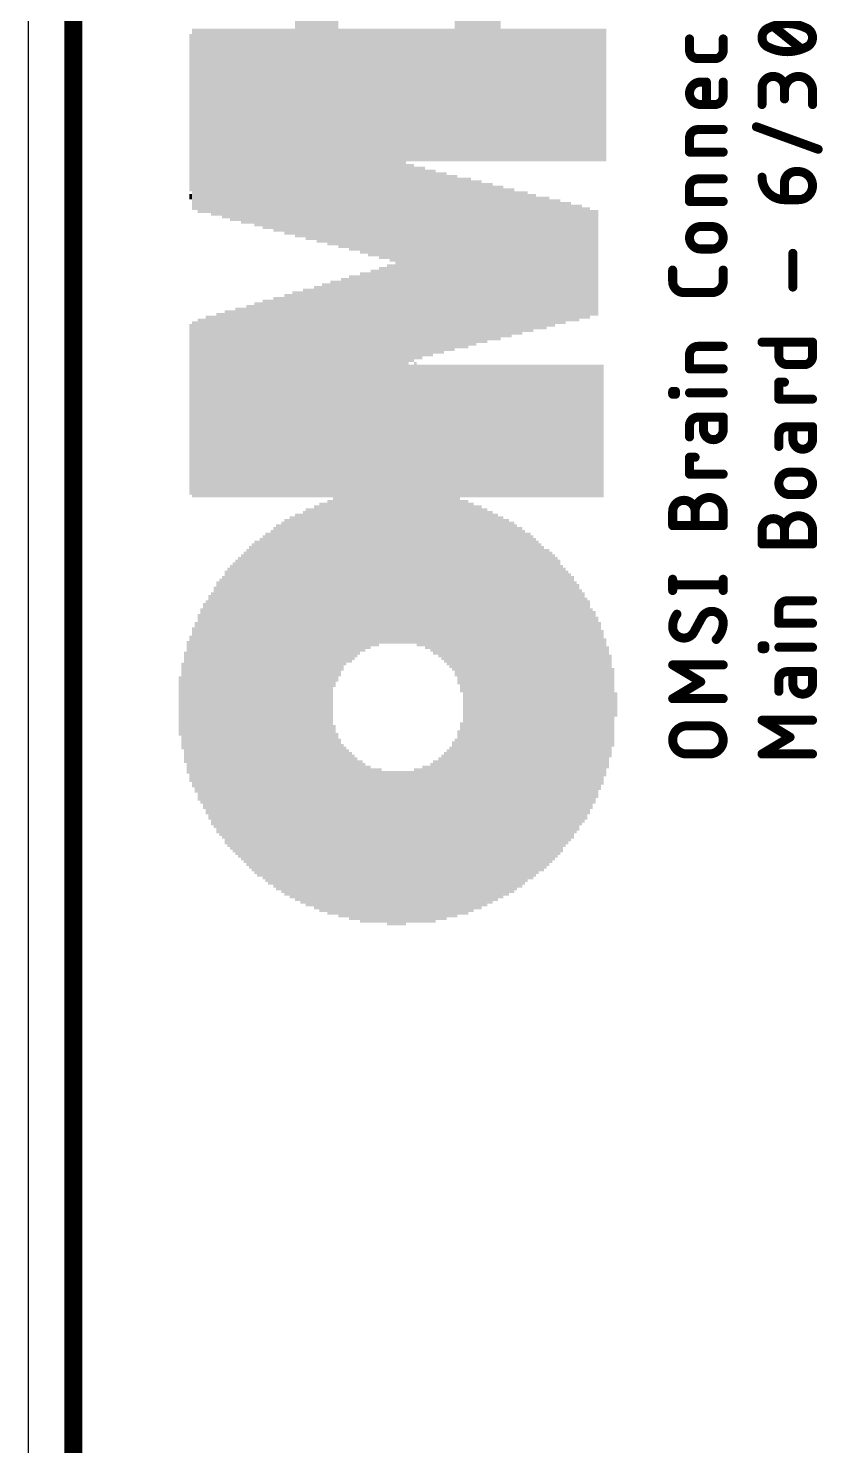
# Model space of a CAD drawing. Extents: x -9 to 239, y 2 to 147.
# Drawn here: x -7.62 to 14.74, y 75.07 to 114.93 of the extents above; entities that cross this region are included whole.
import ezdxf

# ---------------------------------------------------------------- set-up
doc = ezdxf.new("R2010")
doc.units = 0
for name, color, linetype in [('16', 132, 'CONTINUOUS'), ('20', 53, 'CONTINUOUS'), ('21', 40, 'CONTINUOUS')]:
    doc.layers.add(name, color=color, linetype=linetype)

# ---------------------------------------------------------------- blocks, each defined once
blk = doc.blocks.new('RECT')
blk.add_solid([(-0.5, -0.5), (0.5, -0.5), (-0.5, 0.5), (0.5, 0.5)])

msp = doc.modelspace()

# ---------------------------------------------------------------- linework, layer by layer
at = {"layer": '16', "const_width": 0.508}
msp.add_lwpolyline([(-6.35, 2.54), (-6.35, 144.78)], dxfattribs=at)
at = {"layer": '20'}
msp.add_line((-7.62, 143.18), (-7.62, 2.54), dxfattribs=at)
at = {"layer": '21'}
for points, const_width in [([(13.2278, 114.9458, 0.3205), (13.0302, 114.6693)], 0.254), ([(13.0302, 114.6693, 0.3205), (13.2278, 114.3927)], 0.254), ([(13.0937, 114.6693, 1), (12.9667, 114.6693)], 0.127), ([(13.7414, 115.0644, 0.1139), (13.2278, 114.9458)], 0.254), ([(13.1999, 115.0029, 1), (13.2556, 114.8888)], 0.127), ([(13.2484, 114.8858, 1), (13.2072, 115.0059)], 0.127), ([(13.386, 115.0349, 1), (13.3066, 114.9358)], 0.127), ([(14.255, 114.9458, 0.1139), (13.7414, 115.0644)], 0.254), ([(14.4526, 114.6693, 0.3205), (14.255, 114.9458)], 0.254), ([(14.255, 114.3927, 0.3205), (14.4526, 114.6693)], 0.254), ([(14.2756, 115.0059, 1), (14.2345, 114.8858)], 0.127), ([(14.2272, 114.8888, 1), (14.2829, 115.0029)], 0.127), ([(14.5161, 114.6693, 1), (14.3891, 114.6693)], 0.127), ([(11.0532, 114.6316, 1), (10.9262, 114.6316)], 0.127), ([(10.9897, 114.3155, 0.4142), (11.2268, 114.0784)], 0.254), ([(11.0532, 114.3155, 1), (10.9262, 114.3155)], 0.127), ([(11.7009, 114.0784, 0.4142), (11.938, 114.3155)], 0.254), ([(12.0015, 114.6316, 1), (11.8745, 114.6316)], 0.127), ([(12.0015, 114.3155, 1), (11.8745, 114.3155)], 0.127), ([(12.9667, 114.6693, 1), (13.0937, 114.6693)], 0.127), ([(13.2556, 114.4498, 1), (13.1999, 114.3356)], 0.127), ([(13.2278, 114.3927, 0.1139), (13.7414, 114.2741)], 0.254), ([(13.2072, 114.3326, 1), (13.2484, 114.4527)], 0.127), ([(13.7414, 114.2741, 0.1139), (14.255, 114.3927)], 0.254), ([(13.7414, 114.3376, 1), (13.7414, 114.2106)], 0.127), ([(13.7414, 114.2106, 1), (13.7414, 114.3376)], 0.127), ([(14.0968, 114.3036, 1), (14.1762, 114.4028)], 0.127), ([(14.2345, 114.4527, 1), (14.2756, 114.3326)], 0.127), ([(14.2829, 114.3356, 1), (14.2272, 114.4498)], 0.127), ([(14.3891, 114.6693, 1), (14.5161, 114.6693)], 0.127), ([(10.9262, 114.3155, 1), (11.0532, 114.3155)], 0.127), ([(11.2268, 114.1419, 1), (11.2268, 114.0149)], 0.127), ([(11.2268, 114.0149, 1), (11.2268, 114.1419)], 0.127), ([(11.7009, 114.1419, 1), (11.7009, 114.0149)], 0.127), ([(11.7009, 114.0149, 1), (11.7009, 114.1419)], 0.127), ([(11.8745, 114.3155, 1), (12.0015, 114.3155)], 0.127), ([(13.6624, 113.2617, 1), (13.0302, 113.2617)], 0.254), ([(14.4526, 113.1827, 1), (13.6624, 113.1827)], 0.254), ([(11.3058, 113.4197, 1), (11.3058, 112.7876)], 0.254), ([(11.3058, 113.4832, 1), (11.3058, 113.3562)], 0.127), ([(11.3058, 113.3562, 1), (11.3058, 113.4832)], 0.127), ([(11.5274, 113.4197, 1), (11.4004, 113.4197)], 0.127), ([(11.4639, 113.3562, 1), (11.4639, 113.4832)], 0.127), ([(12.0015, 113.4197, 1), (11.8745, 113.4197)], 0.127), ([(13.0937, 113.2617, 1), (12.9667, 113.2617)], 0.127), ([(12.9667, 113.2617, 1), (13.0937, 113.2617)], 0.127), ([(13.7259, 113.2617, 1), (13.5989, 113.2617)], 0.127), ([(13.5989, 113.2617, 1), (13.7259, 113.2617)], 0.127), ([(13.5989, 113.1827, 1), (13.7259, 113.1827)], 0.127), ([(14.5161, 113.1827, 1), (14.3891, 113.1827)], 0.127), ([(14.3891, 113.1827, 1), (14.5161, 113.1827)], 0.127), ([(11.3058, 112.8511, 1), (11.3058, 112.7241)], 0.127), ([(11.3058, 112.7241, 1), (11.3058, 112.8511)], 0.127), ([(11.4004, 112.7876, 1), (11.5274, 112.7876)], 0.127), ([(11.7009, 112.7876, 0.4142), (11.938, 113.0246)], 0.254), ([(11.7009, 112.8511, 1), (11.7009, 112.7241)], 0.127), ([(11.7009, 112.7241, 1), (11.7009, 112.8511)], 0.127), ([(12.0015, 113.0246, 1), (11.8745, 113.0246)], 0.127), ([(11.8745, 113.0246, 1), (12.0015, 113.0246)], 0.127), ([(12.9667, 112.7876, 1), (13.0937, 112.7876)], 0.127), ([(13.5989, 112.9456, 1), (13.7259, 112.9456)], 0.127), ([(14.3891, 112.7876, 1), (14.5161, 112.7876)], 0.127), ([(11.2268, 112.0818, 0.4142), (10.9897, 111.8448)], 0.254), ([(11.2268, 112.1453, 1), (11.2268, 112.0183)], 0.127), ([(11.2268, 112.0183, 1), (11.2268, 112.1453)], 0.127), ([(11.938, 112.0183, 1), (11.938, 112.1453)], 0.127), ([(12.8939, 112.2205, 1), (12.8505, 112.1012)], 0.127), ([(11.0532, 111.8448, 1), (10.9262, 111.8448)], 0.127), ([(10.9262, 111.8448, 1), (11.0532, 111.8447)], 0.127), ([(14.5889, 111.469, 1), (14.6323, 111.5883)], 0.127), ([(10.9897, 111.5131, 1), (10.9897, 111.3861)], 0.127), ([(10.9262, 111.4496, 1), (11.0532, 111.4496)], 0.127), ([(11.938, 111.3861, 1), (11.938, 111.5131)], 0.127), ([(11.2268, 110.6943, 0.4142), (10.9897, 110.4573)], 0.254), ([(11.2268, 110.7578, 1), (11.2268, 110.6308)], 0.127), ([(11.2268, 110.6308, 1), (11.2268, 110.7578)], 0.127), ([(11.938, 110.6308, 1), (11.938, 110.7578)], 0.127), ([(13.0302, 110.7439, 0.4142), (13.6624, 110.1117)], 0.254), ([(13.0937, 110.7439, 1), (12.9667, 110.7439)], 0.127), ([(13.9785, 110.9019, 0.4142), (13.6624, 110.5859)], 0.254), ([(13.9785, 110.9654, 1), (13.9785, 110.8384)], 0.127), ([(13.9785, 110.8384, 1), (13.9785, 110.9654)], 0.127), ([(14.0575, 110.1117, 1), (14.0575, 110.9019)], 0.254), ([(14.0575, 110.9654, 1), (14.0575, 110.8384)], 0.127), ([(14.0575, 110.8384, 1), (14.0575, 110.9654)], 0.127), ([(11.0532, 110.4573, 1), (10.9262, 110.4573)], 0.127), ([(10.9262, 110.4573, 1), (11.0532, 110.4573)], 0.127), ([(13.7259, 110.5859, 1), (13.5989, 110.5859)], 0.127), ([(13.5989, 110.5859, 1), (13.7259, 110.5859)], 0.127), ([(10.9897, 110.1257, 1), (10.9897, 109.9987)], 0.127), ([(10.9262, 110.0622, 1), (11.0532, 110.0622)], 0.127), ([(11.938, 109.9987, 1), (11.938, 110.1257)], 0.127), ([(13.6624, 110.1752, 1), (13.6624, 110.0482)], 0.127), ([(13.5989, 110.1117, 1), (13.7259, 110.1117)], 0.127), ([(13.6624, 110.0482, 1), (13.6624, 110.1752)], 0.127), ([(14.0575, 110.1752, 1), (14.0575, 110.0482)], 0.127), ([(14.0575, 110.0482, 1), (14.0575, 110.1752)], 0.127), ([(11.3058, 109.3564, 1), (11.3058, 108.7242)], 0.254), ([(11.3058, 109.4199, 1), (11.3058, 109.2929)], 0.127), ([(11.3058, 109.2929, 1), (11.3058, 109.4199)], 0.127), ([(11.6219, 108.7242, 1), (11.6219, 109.3564)], 0.254), ([(11.6219, 109.4199, 1), (11.6219, 109.2929)], 0.127), ([(11.6219, 109.2929, 1), (11.6219, 109.4199)], 0.127), ([(11.3058, 108.7877, 1), (11.3058, 108.6607)], 0.127), ([(11.3058, 108.6607, 1), (11.3058, 108.7877)], 0.127), ([(11.6219, 108.7877, 1), (11.6219, 108.6607)], 0.127), ([(11.6219, 108.6607, 1), (11.6219, 108.7877)], 0.127), ([(13.9629, 108.6024, 1), (13.8359, 108.6024)], 0.127), ([(10.5791, 108.1319, 1), (10.4521, 108.1319)], 0.127), ([(12.0015, 108.1319, 1), (11.8745, 108.1319)], 0.127), ([(10.5156, 107.8158, 0.4142), (10.8317, 107.4997)], 0.254), ([(10.5791, 107.8158, 1), (10.4521, 107.8158)], 0.127), ([(10.4521, 107.8158, 1), (10.5791, 107.8158)], 0.127), ([(10.8317, 107.5632, 1), (10.8317, 107.4362)], 0.127), ([(10.8317, 107.4362, 1), (10.8317, 107.5632)], 0.127), ([(11.6219, 107.4997, 0.4142), (11.938, 107.8158)], 0.254), ([(11.6219, 107.5632, 1), (11.6219, 107.4362)], 0.127), ([(11.6219, 107.4362, 1), (11.6219, 107.5632)], 0.127), ([(12.0015, 107.8158, 1), (11.8745, 107.8158)], 0.127), ([(11.8745, 107.8158, 1), (12.0015, 107.8158)], 0.127), ([(13.8359, 107.6542, 1), (13.9629, 107.6542)], 0.127), ([(11.2268, 105.9868, 0.4142), (10.9897, 105.7498)], 0.254), ([(11.2268, 106.0503, 1), (11.2268, 105.9233)], 0.127), ([(11.2268, 105.9233, 1), (11.2268, 106.0503)], 0.127), ([(11.938, 105.9233, 1), (11.938, 106.0503)], 0.127), ([(13.0302, 106.1684, 1), (13.0302, 106.0414)], 0.127), ([(13.5678, 106.1049, 1), (13.4408, 106.1049)], 0.127), ([(14.5161, 106.1049, 1), (14.3891, 106.1049)], 0.127), ([(14.4526, 106.0414, 1), (14.4526, 106.1684)], 0.127), ([(11.0532, 105.7498, 1), (10.9262, 105.7498)], 0.127), ([(10.9262, 105.7498, 1), (11.0532, 105.7498)], 0.127), ([(13.5043, 105.7098, 0.4142), (13.7414, 105.4727)], 0.254), ([(13.5678, 105.7098, 1), (13.4408, 105.7098)], 0.127), ([(13.4408, 105.7098, 1), (13.5678, 105.7098)], 0.127), ([(14.2155, 105.4727, 0.4142), (14.4526, 105.7098)], 0.254), ([(14.5161, 105.7098, 1), (14.3891, 105.7098)], 0.127), ([(14.3891, 105.7098, 1), (14.5161, 105.7098)], 0.127), ([(10.9897, 105.4182, 1), (10.9897, 105.2912)], 0.127), ([(10.9262, 105.3547, 1), (11.0532, 105.3547)], 0.127), ([(11.938, 105.2912, 1), (11.938, 105.4182)], 0.127), ([(13.7414, 105.5362, 1), (13.7414, 105.4092)], 0.127), ([(13.7414, 105.4092, 1), (13.7414, 105.5362)], 0.127), ([(14.2155, 105.5362, 1), (14.2155, 105.4092)], 0.127), ([(14.2155, 105.4092, 1), (14.2155, 105.5362)], 0.127), ([(10.5791, 104.7192, 1), (10.4521, 104.7192)], 0.127), ([(10.5156, 104.7827, 1), (10.5156, 104.6557)], 0.127), ([(10.6581, 104.7192, 1), (10.5311, 104.7192)], 0.127), ([(10.5946, 104.6557, 1), (10.5946, 104.7827)], 0.127), ([(13.5678, 104.9784, 1), (13.4408, 104.9784)], 0.127), ([(13.5043, 105.0419, 1), (13.5043, 104.9149)], 0.127), ([(13.6624, 104.9149, 1), (13.6624, 105.0419)], 0.127), ([(10.5156, 104.7037, 1), (10.5156, 104.5767)], 0.127), ([(10.4521, 104.6402, 1), (10.5791, 104.6402)], 0.127), ([(10.5311, 104.6402, 1), (10.6581, 104.6402)], 0.127), ([(10.5946, 104.5767, 1), (10.5946, 104.7037)], 0.127), ([(10.9897, 104.7432, 1), (10.9897, 104.6162)], 0.127), ([(11.938, 104.6162, 1), (11.938, 104.7432)], 0.127), ([(13.5043, 104.5678, 1), (13.5043, 104.4408)], 0.127), ([(13.4408, 104.5043, 1), (13.5678, 104.5043)], 0.127), ([(14.4526, 104.4408, 1), (14.4526, 104.5678)], 0.127), ([(11.2268, 103.9942, 0.4142), (10.9897, 103.7571)], 0.254), ([(11.2268, 104.0577, 1), (11.2268, 103.9307)], 0.127), ([(11.2268, 103.9307, 1), (11.2268, 104.0577)], 0.127), ([(11.4483, 103.9942, 1), (11.3213, 103.9942)], 0.127), ([(12.0015, 103.9942, 1), (11.8745, 103.9942)], 0.127), ([(11.938, 103.9307, 1), (11.938, 104.0577)], 0.127), ([(11.0532, 103.7571, 1), (10.9262, 103.7571)], 0.127), ([(10.9262, 103.7571, 1), (11.0532, 103.7571)], 0.127), ([(11.3848, 103.6386, 1), (11.938, 103.6386)], 0.254), ([(11.4483, 103.6386, 1), (11.3213, 103.6386)], 0.127), ([(11.3213, 103.6386, 1), (11.4483, 103.6386)], 0.127), ([(12.0015, 103.6386, 1), (11.8745, 103.6386)], 0.127), ([(11.8745, 103.6386, 1), (12.0015, 103.6386)], 0.127), ([(13.7414, 103.7263, 0.4142), (13.5043, 103.4893)], 0.254), ([(13.7414, 103.7898, 1), (13.7414, 103.6628)], 0.127), ([(13.7414, 103.6628, 1), (13.7414, 103.7898)], 0.127), ([(13.9629, 103.7263, 1), (13.8359, 103.7263)], 0.127), ([(14.5161, 103.7263, 1), (14.3891, 103.7263)], 0.127), ([(14.4526, 103.6628, 1), (14.4526, 103.7898)], 0.127), ([(10.9262, 103.441, 1), (11.0532, 103.441)], 0.127), ([(13.5678, 103.4893, 1), (13.4408, 103.4893)], 0.127), ([(13.4408, 103.4893, 1), (13.5678, 103.4893)], 0.127), ([(13.4408, 103.1732, 1), (13.5678, 103.1732)], 0.127), ([(13.8994, 103.3707, 1), (14.4526, 103.3707)], 0.254), ([(13.9629, 103.3707, 1), (13.8359, 103.3707)], 0.127), ([(13.8359, 103.3707, 1), (13.9629, 103.3707)], 0.127), ([(14.5161, 103.3707, 1), (14.3891, 103.3707)], 0.127), ([(14.3891, 103.3707, 1), (14.5161, 103.3707)], 0.127), ([(11.0532, 102.8677, 1), (10.9262, 102.8677)], 0.127), ([(10.9897, 102.9312, 1), (10.9897, 102.8042)], 0.127), ([(11.1478, 102.8042, 1), (11.1478, 102.9312)], 0.127), ([(10.9897, 102.4571, 1), (10.9897, 102.3301)], 0.127), ([(10.9262, 102.3936, 1), (11.0532, 102.3936)], 0.127), ([(11.938, 102.3301, 1), (11.938, 102.4571)], 0.127), ([(13.8204, 102.4485, 1), (13.8204, 101.8163)], 0.254), ([(13.8204, 102.512, 1), (13.8204, 102.385)], 0.127), ([(13.8204, 102.385, 1), (13.8204, 102.512)], 0.127), ([(14.1365, 101.8163, 1), (14.1365, 102.4485)], 0.254), ([(14.1365, 102.512, 1), (14.1365, 102.385)], 0.127), ([(14.1365, 102.385, 1), (14.1365, 102.512)], 0.127), ([(11.1478, 101.3405, 1), (10.5156, 101.3405)], 0.254), ([(11.938, 101.3405, 1), (11.1478, 101.3405)], 0.254), ([(13.8204, 101.8799, 1), (13.8204, 101.7528)], 0.127), ([(13.8204, 101.7528, 1), (13.8204, 101.8799)], 0.127), ([(14.1365, 101.8799, 1), (14.1365, 101.7528)], 0.127), ([(14.1365, 101.7528, 1), (14.1365, 101.8799)], 0.127), ([(10.5791, 101.3405, 1), (10.4521, 101.3405)], 0.127), ([(10.4521, 101.3405, 1), (10.5791, 101.3405)], 0.127), ([(11.2113, 101.3405, 1), (11.0843, 101.3405)], 0.127), ([(11.0843, 101.3405, 1), (11.2113, 101.3405)], 0.127), ([(11.0843, 101.3405, 1), (11.2113, 101.3405)], 0.127), ([(12.0015, 101.3405, 1), (11.8745, 101.3405)], 0.127), ([(11.8745, 101.3405, 1), (12.0015, 101.3405)], 0.127), ([(13.6624, 100.8249, 1), (13.0302, 100.8249)], 0.254), ([(14.4526, 100.8249, 1), (13.6624, 100.8249)], 0.254), ([(10.5156, 101.0089, 1), (10.5156, 100.8819)], 0.127), ([(10.4521, 100.9454, 1), (10.5791, 100.9454)], 0.127), ([(11.0843, 100.9454, 1), (11.2113, 100.9454)], 0.127), ([(11.8745, 100.9454, 1), (12.0015, 100.9454)], 0.127), ([(11.938, 100.8819, 1), (11.938, 101.0089)], 0.127), ([(13.0937, 100.8249, 1), (12.9667, 100.8249)], 0.127), ([(12.9667, 100.8249, 1), (13.0937, 100.8249)], 0.127), ([(13.7259, 100.8249, 1), (13.5989, 100.8249)], 0.127), ([(13.5989, 100.8249, 1), (13.7259, 100.8249)], 0.127), ([(13.5989, 100.8249, 1), (13.7259, 100.8249)], 0.127), ([(14.5161, 100.8249, 1), (14.3891, 100.8249)], 0.127), ([(14.3891, 100.8249, 1), (14.5161, 100.8249)], 0.127), ([(13.0302, 100.4933, 1), (13.0302, 100.3663)], 0.127), ([(12.9667, 100.4298, 1), (13.0937, 100.4298)], 0.127), ([(13.5989, 100.4298, 1), (13.7259, 100.4298)], 0.127), ([(14.3891, 100.4298, 1), (14.5161, 100.4298)], 0.127), ([(14.4526, 100.3663, 1), (14.4526, 100.4933)], 0.127), ([(10.5791, 99.4365, 1), (10.4521, 99.4365)], 0.127), ([(10.5156, 99.342, 1), (10.5156, 99.215)], 0.127), ([(12.0015, 99.4365, 1), (11.8745, 99.4365)], 0.127), ([(11.938, 99.215, 1), (11.938, 99.342)], 0.127), ([(10.4521, 99.1204, 1), (10.5791, 99.1204)], 0.127), ([(11.8745, 99.1204, 1), (12.0015, 99.1204)], 0.127), ([(13.7414, 98.8312, 0.4142), (13.5043, 98.5941)], 0.254), ([(13.7414, 98.8947, 1), (13.7414, 98.7677)], 0.127), ([(13.7414, 98.7677, 1), (13.7414, 98.8947)], 0.127), ([(14.4526, 98.7677, 1), (14.4526, 98.8947)], 0.127), ([(10.6341, 98.4548, 0.1623), (10.5156, 98.0992)], 0.254), ([(10.6849, 98.4167, 1), (10.5833, 98.4929)], 0.127), ([(11.6219, 98.5339, 0.2656), (11.3453, 98.3758)], 0.254), ([(11.2906, 98.4081, 1), (11.4, 98.3436)], 0.127), ([(11.4011, 98.3454, 1), (11.2896, 98.4062)], 0.127), ([(11.938, 98.2178, 0.4142), (11.6219, 98.5339)], 0.254), ([(11.6219, 98.5974, 1), (11.6219, 98.4704)], 0.127), ([(11.6219, 98.4704, 1), (11.6219, 98.5974)], 0.127), ([(13.5678, 98.5941, 1), (13.4408, 98.5941)], 0.127), ([(13.4408, 98.5941, 1), (13.5678, 98.5941)], 0.127), ([(10.5156, 98.0992, 0.4142), (10.8317, 97.7832)], 0.254), ([(10.5791, 98.0992, 1), (10.4521, 98.0992)], 0.127), ([(10.4521, 98.0992, 1), (10.5791, 98.0992)], 0.127), ([(10.8317, 97.7832, 0.2656), (11.1083, 97.9412)], 0.254), ([(11.163, 97.909, 1), (11.0536, 97.9734)], 0.127), ([(11.7404, 97.7436, 0.2), (11.938, 98.2178)], 0.254), ([(12.0015, 98.2178, 1), (11.8745, 98.2178)], 0.127), ([(11.8745, 98.2178, 1), (12.0015, 98.2178)], 0.127), ([(13.5043, 98.2625, 1), (13.5043, 98.1355)], 0.127), ([(13.4408, 98.199, 1), (13.5678, 98.199)], 0.127), ([(14.4526, 98.1355, 1), (14.4526, 98.2625)], 0.127), ([(10.8317, 97.8467, 1), (10.8317, 97.7197)], 0.127), ([(10.8317, 97.7197, 1), (10.8317, 97.8467)], 0.127), ([(11.0525, 97.9716, 1), (11.164, 97.9108)], 0.127), ([(11.6957, 97.7887, 1), (11.7852, 97.6986)], 0.127), ([(13.0937, 97.5636, 1), (12.9667, 97.5636)], 0.127), ([(13.0302, 97.6271, 1), (13.0302, 97.5001)], 0.127), ([(13.1727, 97.5636, 1), (13.0457, 97.5636)], 0.127), ([(13.1092, 97.5001, 1), (13.1092, 97.6271)], 0.127), ([(13.0302, 97.548, 1), (13.0302, 97.421)], 0.127), ([(12.9667, 97.4845, 1), (13.0937, 97.4845)], 0.127), ([(13.0457, 97.4845, 1), (13.1727, 97.4845)], 0.127), ([(13.1092, 97.421, 1), (13.1092, 97.548)], 0.127), ([(13.5043, 97.5875, 1), (13.5043, 97.4605)], 0.127), ([(14.4526, 97.4605, 1), (14.4526, 97.5875)], 0.127), ([(10.5483, 97.0817, 1), (10.4829, 96.9728)], 0.127), ([(10.5156, 97.0907, 1), (10.5156, 96.9637)], 0.127), ([(11.938, 96.9637, 1), (11.938, 97.0907)], 0.127), ([(13.7414, 96.8385, 0.4142), (13.5043, 96.6015)], 0.254), ([(13.7414, 96.902, 1), (13.7414, 96.775)], 0.127), ([(13.7414, 96.775, 1), (13.7414, 96.902)], 0.127), ([(13.9629, 96.8385, 1), (13.8359, 96.8385)], 0.127), ([(14.5161, 96.8385, 1), (14.3891, 96.8385)], 0.127), ([(14.4526, 96.775, 1), (14.4526, 96.902)], 0.127), ([(11.3385, 96.4986, 1), (11.2732, 96.6075)], 0.127), ([(11.2732, 96.4986, 1), (11.3385, 96.6075)], 0.127), ([(13.5678, 96.6015, 1), (13.4408, 96.6015)], 0.127), ([(13.4408, 96.6015, 1), (13.5678, 96.6015)], 0.127), ([(13.8994, 96.4829, 1), (14.4526, 96.4829)], 0.254), ([(13.9629, 96.4829, 1), (13.8359, 96.4829)], 0.127), ([(13.8359, 96.4829, 1), (13.9629, 96.4829)], 0.127), ([(14.5161, 96.4829, 1), (14.3891, 96.4829)], 0.127), ([(14.3891, 96.4829, 1), (14.5161, 96.4829)], 0.127), ([(10.5156, 96.1424, 1), (10.5156, 96.0154)], 0.127), ([(10.4829, 96.1334, 1), (10.5483, 96.0245)], 0.127), ([(11.938, 96.0154, 1), (11.938, 96.1424)], 0.127), ([(13.4408, 96.2854, 1), (13.5678, 96.2854)], 0.127), ([(10.9107, 95.3129, 1), (10.9107, 94.5227)], 0.254), ([(10.9107, 95.3764, 1), (10.9107, 95.2494)], 0.127), ([(10.9107, 95.2494, 1), (10.9107, 95.3764)], 0.127), ([(11.5429, 94.5227, 1), (11.5429, 95.3129)], 0.254), ([(11.5429, 95.3764, 1), (11.5429, 95.2494)], 0.127), ([(11.5429, 95.2494, 1), (11.5429, 95.3764)], 0.127), ([(13.0629, 95.5254, 1), (12.9975, 95.4165)], 0.127), ([(13.0302, 95.5345, 1), (13.0302, 95.4075)], 0.127), ([(14.4526, 95.4075, 1), (14.4526, 95.5345)], 0.127), ([(13.8531, 94.9424, 1), (13.7878, 95.0513)], 0.127), ([(13.7878, 94.9424, 1), (13.8531, 95.0513)], 0.127), ([(10.9107, 94.5862, 1), (10.9107, 94.4592)], 0.127), ([(10.9107, 94.4592, 1), (10.9107, 94.5862)], 0.127), ([(11.5429, 94.5862, 1), (11.5429, 94.4592)], 0.127), ([(11.5429, 94.4592, 1), (11.5429, 94.5862)], 0.127), ([(13.0302, 94.5862, 1), (13.0302, 94.4592)], 0.127), ([(12.9975, 94.5772, 1), (13.0629, 94.4683)], 0.127), ([(14.4526, 94.4592, 1), (14.4526, 94.5862)], 0.127)]:
    msp.add_lwpolyline(points, format="xyb", dxfattribs=dict(at, const_width=const_width))
at = {"layer": '21', "const_width": 0.254}
for points in [[(14.1365, 114.3532), (13.3463, 114.9853)], [(10.9897, 114.3155), (10.9897, 114.6316)], [(11.938, 114.6316), (11.938, 114.3155)], [(11.7009, 114.0784), (11.2268, 114.0784)], [(11.3058, 113.4197), (11.4639, 113.4197)], [(11.4639, 113.4197), (11.4639, 112.7876)], [(11.938, 113.4197), (11.938, 113.0246)], [(13.0302, 112.7876), (13.0302, 113.2617)], [(13.6624, 113.2617), (13.6624, 112.9456)], [(14.4526, 112.7876), (14.4526, 113.1827)], [(11.7009, 112.7876), (11.3058, 112.7876)], [(11.2268, 112.0818), (11.938, 112.0818)], [(14.6106, 111.5287), (12.8722, 112.1608)], [(10.9897, 111.4496), (10.9897, 111.8448)], [(11.938, 111.4496), (10.9897, 111.4496)], [(11.2268, 110.6943), (11.938, 110.6943)], [(13.9785, 110.9019), (14.0575, 110.9019)], [(10.9897, 110.0622), (10.9897, 110.4573)], [(13.6624, 110.1117), (13.6624, 110.5859)], [(11.938, 110.0622), (10.9897, 110.0622)], [(14.0575, 110.1117), (13.6624, 110.1117)], [(11.3058, 109.3564), (11.6219, 109.3564)], [(11.6219, 108.7242), (11.3058, 108.7242)], [(13.8994, 107.6542), (13.8994, 108.6024)], [(10.5156, 107.8158), (10.5156, 108.1319)], [(11.938, 108.1319), (11.938, 107.8158)], [(11.6219, 107.4997), (10.8317, 107.4997)], [(11.2268, 105.9868), (11.938, 105.9868)], [(13.0302, 106.1049), (14.4526, 106.1049)], [(13.5043, 105.7098), (13.5043, 106.1049)], [(14.4526, 106.1049), (14.4526, 105.7098)], [(10.9897, 105.3547), (10.9897, 105.7498)], [(11.938, 105.3547), (10.9897, 105.3547)], [(14.2155, 105.4727), (13.7414, 105.4727)], [(10.5156, 104.6402), (10.5156, 104.7192)], [(10.5156, 104.7192), (10.5946, 104.7192)], [(10.5946, 104.7192), (10.5946, 104.6402)], [(13.5043, 104.5043), (13.5043, 104.9784)], [(13.5043, 104.9784), (13.6624, 104.9784)], [(10.5946, 104.6402), (10.5156, 104.6402)], [(11.938, 104.6797), (10.9897, 104.6797)], [(14.4526, 104.5043), (13.5043, 104.5043)], [(11.938, 103.9942), (11.2268, 103.9942)], [(11.3848, 103.9942), (11.3848, 103.6386)], [(11.938, 103.6386), (11.938, 103.9942)], [(10.9897, 103.7571), (10.9897, 103.441)], [(14.4526, 103.7263), (13.7414, 103.7263)], [(13.8994, 103.7263), (13.8994, 103.3707)], [(14.4526, 103.3707), (14.4526, 103.7263)], [(13.5043, 103.4893), (13.5043, 103.1732)], [(10.9897, 102.3936), (10.9897, 102.8677)], [(10.9897, 102.8677), (11.1478, 102.8677)], [(11.938, 102.3936), (10.9897, 102.3936)], [(13.8204, 102.4485), (14.1365, 102.4485)], [(14.1365, 101.8163), (13.8204, 101.8163)], [(10.5156, 100.9454), (10.5156, 101.3405)], [(11.1478, 100.9454), (11.1478, 101.3405)], [(11.938, 101.3405), (11.938, 100.9454)], [(11.938, 100.9454), (10.5156, 100.9454)], [(13.0302, 100.4298), (13.0302, 100.8249)], [(13.6624, 100.4298), (13.6624, 100.8249)], [(14.4526, 100.8249), (14.4526, 100.4298)], [(14.4526, 100.4298), (13.0302, 100.4298)], [(10.5156, 99.1204), (10.5156, 99.4365)], [(10.5156, 99.2785), (11.938, 99.2785)], [(11.938, 99.1204), (11.938, 99.4365)], [(13.7414, 98.8312), (14.4526, 98.8312)], [(11.3453, 98.3758), (11.1083, 97.9412)], [(13.5043, 98.199), (13.5043, 98.5941)], [(14.4526, 98.199), (13.5043, 98.199)], [(13.0302, 97.4845), (13.0302, 97.5636)], [(13.0302, 97.5636), (13.1092, 97.5636)], [(13.1092, 97.5636), (13.1092, 97.4845)], [(13.1092, 97.4845), (13.0302, 97.4845)], [(14.4526, 97.524), (13.5043, 97.524)], [(11.3058, 96.5531), (10.5156, 97.0272)], [(10.5156, 97.0272), (11.938, 97.0272)], [(14.4526, 96.8385), (13.7414, 96.8385)], [(13.8994, 96.8385), (13.8994, 96.4829)], [(14.4526, 96.4829), (14.4526, 96.8385)], [(10.5156, 96.0789), (11.3058, 96.5531)], [(13.5043, 96.6015), (13.5043, 96.2854)], [(11.938, 96.0789), (10.5156, 96.0789)], [(10.9107, 95.3129), (11.5429, 95.3129)], [(13.8204, 94.9969), (13.0302, 95.471)], [(13.0302, 95.471), (14.4526, 95.471)], [(13.0302, 94.5227), (13.8204, 94.9969)], [(11.5429, 94.5227), (10.9107, 94.5227)], [(14.4526, 94.5227), (13.0302, 94.5227)]]:
    msp.add_lwpolyline(points, dxfattribs=at)

# ---------------------------------------------------------------- block references
at = {"layer": '21', "yscale": 0.0762, "rotation": 90}
for p, xscale in [((5.4864, 120.4087), 18.4404), ((5.5626, 120.4087), 18.4404), ((5.6388, 120.4087), 18.4404), ((0.9144, 114.2365), 10.8204), ((0.9906, 114.2746), 10.8966), ((1.0668, 114.3508), 11.049), ((5.4102, 115.4176), 8.4582), ((-0.0762, 114.2746), 10.4394), ((0, 114.2365), 10.3632), ((0.0762, 114.2365), 10.3632), ((0.1524, 114.1984), 10.287), ((0.2286, 114.1603), 10.3632), ((0.3048, 114.1603), 10.3632), ((0.381, 114.1603), 10.3632), ((0.4572, 114.1603), 10.3632), ((0.5334, 114.1222), 10.4394), ((0.6096, 114.1603), 10.5156), ((0.6858, 114.1603), 10.5156), ((0.762, 114.1984), 10.5918), ((0.8382, 114.1984), 10.7442), ((5.0292, 115.189), 8.001), ((5.1054, 115.189), 8.001), ((5.1816, 115.2271), 8.0772), ((5.2578, 115.2652), 8.1534), ((5.334, 115.3414), 8.3058), ((4.4196, 115.1128), 7.8486), ((4.4958, 115.1128), 7.8486), ((4.572, 115.1128), 7.8486), ((4.6482, 115.1128), 7.8486), ((4.7244, 115.1128), 7.8486), ((4.8006, 115.1128), 7.8486), ((4.8768, 115.1509), 7.9248), ((4.953, 115.1509), 7.9248), ((-2.9718, 112.3696), 5.1054), ((-2.8956, 112.3696), 5.1054), ((-2.8194, 112.3315), 5.1816), ((-2.7432, 112.3315), 5.1816), ((-2.667, 112.3315), 5.1816), ((-2.5908, 112.3315), 5.1816), ((-2.5146, 112.3315), 5.1816), ((-2.4384, 112.2934), 5.2578), ((-2.3622, 112.2934), 5.2578), ((-2.286, 112.2934), 5.2578), ((-2.2098, 112.2934), 5.2578), ((-2.1336, 112.2553), 5.334), ((-2.0574, 112.2553), 5.334), ((-1.9812, 112.2553), 5.334), ((-1.905, 112.2172), 5.4102), ((-1.8288, 112.2172), 5.4102), ((-1.7526, 112.2172), 5.4102), ((-1.6764, 112.2172), 5.4102), ((-1.6002, 112.1791), 5.4864), ((-1.524, 112.1791), 5.4864), ((-1.4478, 112.1791), 5.4864), ((-1.3716, 112.1791), 5.4864), ((-1.2954, 112.1791), 5.4864), ((-1.2192, 112.141), 5.5626), ((-1.143, 112.141), 5.5626), ((-1.0668, 112.141), 5.5626), ((-0.9906, 112.1029), 5.6388), ((-0.9144, 112.1029), 5.6388), ((-0.8382, 112.1029), 5.6388), ((-0.762, 112.1029), 5.6388), ((-0.6858, 112.0648), 5.715), ((-0.6096, 112.0648), 5.715), ((-0.5334, 112.0648), 5.715), ((-0.4572, 112.0648), 5.715), ((-0.381, 112.0267), 5.7912), ((-0.3048, 112.0267), 5.7912), ((-0.2286, 112.0267), 5.7912), ((-0.1524, 112.0267), 5.7912), ((1.143, 111.8362), 6.1722), ((1.2192, 111.8362), 6.1722), ((1.2954, 111.8362), 6.1722), ((1.3716, 111.8362), 6.1722), ((1.4478, 111.7981), 6.2484), ((1.524, 111.7981), 6.2484), ((1.6002, 111.7981), 6.2484), ((1.6764, 111.7981), 6.2484), ((1.7526, 111.76), 6.3246), ((1.8288, 111.76), 6.3246), ((1.905, 111.76), 6.3246), ((1.9812, 111.7219), 6.4008), ((2.0574, 111.7219), 6.4008), ((2.1336, 111.7219), 6.4008), ((2.2098, 111.7219), 6.4008), ((2.286, 111.6838), 6.477), ((2.3622, 111.6838), 6.477), ((2.4384, 111.6838), 6.477), ((2.5146, 111.6838), 6.477), ((2.5908, 111.6457), 6.5532), ((2.667, 111.6457), 6.5532), ((2.7432, 106.2736), 17.2974), ((2.8194, 106.2736), 17.2974), ((2.8956, 106.2736), 17.2974), ((2.9718, 106.2736), 17.2974), ((3.048, 113.0554), 3.7338), ((3.1242, 113.0554), 3.7338), ((3.2004, 113.0554), 3.7338), ((3.2766, 113.0554), 3.7338), ((3.3528, 113.0554), 3.7338), ((3.429, 113.0554), 3.7338), ((3.5052, 113.0554), 3.7338), ((3.5814, 113.0554), 3.7338), ((3.6576, 113.0554), 3.7338), ((3.7338, 113.0554), 3.7338), ((3.81, 113.0554), 3.7338), ((3.8862, 113.0554), 3.7338), ((3.9624, 113.0554), 3.7338), ((4.0386, 113.0554), 3.7338), ((4.1148, 113.0554), 3.7338), ((4.191, 113.0554), 3.7338), ((4.2672, 113.0554), 3.7338), ((4.3434, 113.0554), 3.7338), ((5.715, 113.0554), 3.7338), ((5.7912, 113.0554), 3.7338), ((5.8674, 113.0554), 3.7338), ((5.9436, 113.0554), 3.7338), ((6.0198, 113.0554), 3.7338), ((6.096, 113.0554), 3.7338), ((6.1722, 113.0554), 3.7338), ((6.2484, 113.0554), 3.7338), ((6.3246, 113.0554), 3.7338), ((6.4008, 113.0554), 3.7338), ((6.477, 113.0554), 3.7338), ((6.5532, 113.0554), 3.7338), ((6.6294, 113.0554), 3.7338), ((6.7056, 113.0554), 3.7338), ((6.7818, 113.0554), 3.7338), ((6.858, 113.0554), 3.7338), ((6.9342, 113.0554), 3.7338), ((7.0104, 113.0554), 3.7338), ((7.0866, 113.0554), 3.7338), ((7.1628, 113.0554), 3.7338), ((7.239, 113.0554), 3.7338), ((7.3152, 113.0554), 3.7338), ((7.3914, 113.0554), 3.7338), ((7.4676, 113.0554), 3.7338), ((7.5438, 113.0554), 3.7338), ((7.62, 113.0554), 3.7338), ((7.6962, 113.0554), 3.7338), ((7.7724, 113.0554), 3.7338), ((7.8486, 113.0554), 3.7338), ((7.9248, 113.0554), 3.7338), ((8.001, 113.0554), 3.7338), ((8.0772, 113.0554), 3.7338), ((8.1534, 113.0554), 3.7338), ((8.2296, 113.0554), 3.7338), ((8.3058, 113.0554), 3.7338), ((8.382, 113.0554), 3.7338), ((8.4582, 113.0554), 3.7338), ((8.5344, 113.0554), 3.7338), ((8.6106, 113.0554), 3.7338), ((-3.048, 112.5601), 4.4196), ((3.048, 104.3686), 13.4874), ((3.1242, 108.331), 5.5626), ((3.2004, 108.331), 5.5626), ((3.2766, 108.331), 5.4102), ((3.3528, 108.331), 5.4102), ((3.429, 108.331), 5.4102), ((3.5052, 108.3691), 5.334), ((3.5814, 108.331), 5.2578), ((3.6576, 108.331), 5.2578), ((3.7338, 108.331), 5.2578), ((3.81, 108.3691), 5.1816), ((3.8862, 108.331), 5.1054), ((3.9624, 108.331), 5.1054), ((4.0386, 108.331), 5.1054), ((4.1148, 108.3691), 5.0292), ((4.191, 108.331), 4.953), ((4.2672, 108.331), 4.953), ((4.3434, 108.331), 4.953), ((4.4196, 108.3691), 4.8768), ((4.4958, 108.331), 4.8006), ((4.572, 108.331), 4.8006), ((4.572, 108.331), 4.8006), ((4.6482, 108.331), 4.8006), ((4.7244, 108.331), 4.8006), ((4.8006, 108.3691), 4.7244), ((4.8768, 108.331), 4.6482), ((4.953, 108.331), 4.6482), ((5.0292, 108.3691), 4.572), ((5.1054, 108.3691), 4.572), ((5.1816, 108.331), 4.4958), ((5.2578, 108.331), 4.4958), ((5.334, 108.3691), 4.4196), ((5.4102, 108.3691), 4.4196), ((5.4864, 108.331), 4.3434), ((5.5626, 108.331), 4.3434), ((5.6388, 108.331), 4.3434), ((5.715, 108.3691), 4.2672), ((5.7912, 108.331), 4.191), ((5.8674, 108.331), 4.191), ((5.9436, 108.331), 4.191), ((6.0198, 108.3691), 4.1148), ((-3.048, 110.1979), 0.1524), ((6.096, 108.331), 4.0386), ((6.1722, 108.331), 4.0386), ((6.2484, 108.331), 4.0386), ((6.3246, 108.3691), 3.9624), ((6.4008, 108.3691), 3.9624), ((6.477, 108.331), 3.8862), ((6.5532, 108.331), 3.8862), ((6.6294, 108.3691), 3.81), ((6.7056, 108.331), 3.7338), ((6.7818, 108.331), 3.7338), ((6.858, 108.331), 3.7338), ((6.9342, 108.331), 3.7338), ((7.0104, 108.3691), 3.6576), ((7.0866, 108.331), 3.5814), ((7.1628, 108.331), 3.5814), ((7.239, 108.3691), 3.5052), ((7.3152, 108.3691), 3.5052), ((7.3914, 108.331), 3.429), ((7.4676, 108.331), 3.429), ((7.5438, 108.3691), 3.3528), ((7.62, 108.3691), 3.3528), ((7.6962, 108.331), 3.2766), ((7.7724, 108.331), 3.2766), ((7.8486, 108.331), 3.2766), ((7.9248, 108.3691), 3.2004), ((8.001, 108.331), 3.1242), ((8.0772, 108.331), 3.1242), ((8.1534, 108.331), 3.1242), ((8.2296, 108.331), 2.9718), ((8.3058, 108.331), 2.9718), ((8.382, 108.331), 2.9718), ((1.7526, 102.7303), 10.668), ((1.8288, 102.7303), 10.668), ((1.905, 102.7684), 10.5918), ((1.9812, 102.7684), 10.5918), ((2.0574, 102.8446), 10.5918), ((2.1336, 102.8446), 10.5918), ((2.2098, 102.8446), 10.5918), ((2.286, 102.9208), 10.5918), ((2.3622, 102.9208), 10.5918), ((2.4384, 102.9208), 10.5918), ((2.5146, 102.9589), 10.668), ((2.5908, 102.9589), 10.668), ((2.667, 102.9589), 10.668), ((0.4572, 104.7115), 5.9436), ((0.5334, 104.7115), 5.9436), ((0.6096, 104.7115), 5.9436), ((0.6858, 104.7496), 6.0198), ((0.762, 104.7496), 6.0198), ((0.8382, 104.7496), 6.0198), ((0.9144, 104.7877), 6.096), ((0.9906, 102.1207), 11.43), ((1.0668, 102.1969), 11.2776), ((1.143, 102.2731), 11.1252), ((1.2192, 102.3874), 11.049), ((1.2954, 102.4636), 10.8966), ((1.3716, 102.5017), 10.8204), ((1.4478, 102.5398), 10.8966), ((1.524, 102.5779), 10.8204), ((1.6002, 102.616), 10.7442), ((1.6764, 102.6541), 10.668), ((-1.2192, 104.4829), 5.4864), ((-1.143, 104.4829), 5.4864), ((-1.0668, 104.4829), 5.4864), ((-0.9906, 104.521), 5.5626), ((-0.9144, 104.521), 5.5626), ((-0.8382, 104.521), 5.5626), ((-0.762, 104.521), 5.5626), ((-0.6858, 104.5591), 5.6388), ((-0.6096, 104.5591), 5.6388), ((-0.5334, 104.5591), 5.6388), ((-0.4572, 104.5591), 5.6388), ((-0.381, 104.5972), 5.715), ((-0.3048, 104.5972), 5.715), ((-0.2286, 104.5972), 5.715), ((-0.1524, 104.6353), 5.7912), ((-0.0762, 104.6353), 5.7912), ((0, 104.6353), 5.7912), ((0.0762, 104.6353), 5.7912), ((0.1524, 104.6734), 5.8674), ((0.2286, 104.6734), 5.8674), ((0.3048, 104.6734), 5.8674), ((0.381, 104.6734), 5.8674), ((-2.5908, 104.2924), 5.1054), ((-2.5146, 104.2924), 5.1054), ((-2.4384, 104.2924), 5.1054), ((-2.3622, 104.2924), 5.1054), ((-2.286, 104.3305), 5.1816), ((-2.2098, 104.3305), 5.1816), ((-2.1336, 104.3305), 5.1816), ((-2.0574, 104.3686), 5.2578), ((-1.9812, 104.3686), 5.2578), ((-1.905, 104.3686), 5.2578), ((-1.8288, 104.3686), 5.2578), ((-1.7526, 104.4067), 5.334), ((-1.6764, 104.4067), 5.334), ((-1.6002, 104.4067), 5.334), ((-1.524, 104.4067), 5.334), ((-1.4478, 104.4448), 5.4102), ((-1.3716, 104.4448), 5.4102), ((-1.2954, 104.4448), 5.4102), ((-3.048, 104.2162), 4.8006), ((-2.9718, 104.2162), 4.953), ((-2.8956, 104.2162), 4.953), ((-2.8194, 104.2543), 5.0292), ((-2.7432, 104.2543), 5.0292), ((-2.667, 104.2543), 5.0292), ((3.1242, 101.5492), 7.8486), ((3.2004, 101.5492), 7.8486), ((3.2766, 101.5873), 7.9248), ((3.3528, 101.5111), 7.9248), ((3.429, 101.5111), 7.9248), ((3.5052, 101.5111), 7.9248), ((3.5814, 101.473), 8.001), ((3.6576, 101.473), 8.001), ((3.7338, 101.4349), 8.0772), ((3.81, 101.3968), 8.1534), ((3.8862, 101.3968), 8.1534), ((3.9624, 101.3587), 8.2296), ((4.0386, 101.3206), 8.3058), ((4.1148, 101.2825), 8.382), ((4.191, 101.2444), 8.4582), ((4.2672, 101.2063), 8.5344), ((4.3434, 101.1682), 8.6106), ((4.4196, 101.092), 8.763), ((4.4958, 100.9777), 8.9916), ((4.572, 103.6066), 3.7338), ((4.6482, 103.6066), 3.7338), ((4.7244, 103.6066), 3.7338), ((4.8006, 103.6066), 3.7338), ((4.8768, 103.6066), 3.7338), ((4.953, 103.6066), 3.7338), ((5.0292, 103.6066), 3.7338), ((5.1054, 103.6066), 3.7338), ((5.1816, 103.6066), 3.7338), ((5.2578, 103.6066), 3.7338), ((5.334, 103.6066), 3.7338), ((5.4102, 103.6066), 3.7338), ((5.4864, 103.6066), 3.7338), ((5.5626, 103.6066), 3.7338), ((5.6388, 103.6066), 3.7338), ((5.715, 103.6066), 3.7338), ((5.7912, 103.6066), 3.7338), ((5.8674, 103.6066), 3.7338), ((5.9436, 103.6066), 3.7338), ((6.0198, 103.6066), 3.7338), ((6.096, 103.6066), 3.7338), ((6.1722, 103.6066), 3.7338), ((6.2484, 103.6066), 3.7338), ((6.3246, 103.6066), 3.7338), ((6.4008, 103.6066), 3.7338), ((6.477, 103.6066), 3.7338), ((6.5532, 103.6066), 3.7338), ((6.6294, 103.6066), 3.7338), ((6.7056, 103.6066), 3.7338), ((6.7818, 103.6066), 3.7338), ((6.858, 103.6066), 3.7338), ((6.9342, 103.6066), 3.7338), ((7.0104, 103.6066), 3.7338), ((7.0866, 103.6066), 3.7338), ((7.1628, 103.6066), 3.7338), ((7.239, 103.6066), 3.7338), ((7.3152, 103.6066), 3.7338), ((7.3914, 103.6066), 3.7338), ((7.4676, 103.6066), 3.7338), ((7.5438, 103.6066), 3.7338), ((7.62, 103.6066), 3.7338), ((7.6962, 103.6066), 3.7338), ((7.7724, 103.6066), 3.7338), ((7.8486, 103.6066), 3.7338), ((7.9248, 103.6066), 3.7338), ((8.001, 103.6066), 3.7338), ((8.0772, 103.6066), 3.7338), ((8.1534, 103.6066), 3.7338), ((8.2296, 103.6066), 3.7338), ((8.3058, 103.6066), 3.7338), ((8.382, 103.6066), 3.7338), ((8.4582, 103.6066), 3.7338), ((8.5344, 103.6066), 3.7338), ((0.8382, 95.8342), 11.6586), ((0.9144, 95.8342), 11.6586), ((4.572, 98.9584), 5.4102), ((4.6482, 95.8342), 11.6586), ((4.7244, 95.8342), 11.6586), ((-0.0762, 95.8342), 10.8966), ((0, 95.8342), 10.8966), ((0.0762, 95.7961), 10.9728), ((0.1524, 95.8342), 11.049), ((0.2286, 95.8342), 11.2014), ((0.3048, 95.8342), 11.2014), ((0.381, 95.8342), 11.2014), ((0.4572, 95.8342), 11.3538), ((0.5334, 95.8342), 11.3538), ((0.6096, 95.8342), 11.5062), ((0.6858, 95.8342), 11.5062), ((0.762, 95.8342), 11.5062), ((4.8006, 95.8342), 11.5062), ((4.8768, 95.8342), 11.5062), ((4.953, 95.8342), 11.3538), ((5.0292, 95.8342), 11.3538), ((5.1054, 95.8342), 11.3538), ((5.1816, 95.8342), 11.2014), ((5.2578, 95.8342), 11.2014), ((5.334, 95.8342), 11.049), ((5.4102, 95.8342), 11.049), ((5.4864, 95.8342), 10.8966), ((5.5626, 95.8342), 10.8966), ((-0.6858, 95.8342), 10.1346), ((-0.6096, 95.8342), 10.287), ((-0.5334, 95.8342), 10.287), ((-0.4572, 95.8342), 10.4394), ((-0.381, 95.8342), 10.5918), ((-0.3048, 95.8342), 10.5918), ((-0.2286, 95.8342), 10.7442), ((-0.1524, 95.8342), 10.7442), ((5.6388, 95.8342), 10.7442), ((5.715, 95.8342), 10.7442), ((5.7912, 95.8342), 10.5918), ((5.8674, 95.8342), 10.5918), ((5.9436, 95.8342), 10.4394), ((6.0198, 95.8342), 10.4394), ((6.096, 95.8342), 10.287), ((6.1722, 95.8342), 10.1346), ((6.2484, 95.8342), 10.1346), ((-1.2192, 95.8342), 9.3726), ((-1.143, 95.7961), 9.4488), ((-1.0668, 95.8342), 9.525), ((-0.9906, 95.8342), 9.6774), ((-0.9144, 95.8342), 9.8298), ((-0.8382, 95.7961), 9.906), ((-0.762, 95.8342), 9.9822), ((6.3246, 95.8342), 9.9822), ((6.4008, 95.8342), 9.8298), ((6.477, 95.8723), 9.7536), ((6.5532, 95.8342), 9.6774), ((6.6294, 95.8342), 9.525), ((6.7056, 95.8342), 9.3726), ((-1.6764, 95.8342), 8.4582), ((-1.6002, 95.8342), 8.6106), ((-1.524, 95.8342), 8.763), ((-1.4478, 95.8342), 8.9154), ((-1.3716, 95.8342), 9.0678), ((-1.2954, 95.8342), 9.2202), ((6.7818, 95.8342), 9.2202), ((6.858, 95.7961), 9.144), ((6.9342, 95.7961), 8.9916), ((7.0104, 95.8342), 8.9154), ((7.0866, 95.8342), 8.763), ((7.1628, 95.8342), 8.6106), ((7.239, 95.8342), 8.4582), ((-2.0574, 95.8342), 7.6962), ((-1.9812, 95.8342), 7.8486), ((-1.905, 95.8342), 8.001), ((-1.8288, 95.8342), 8.1534), ((-1.7526, 95.8342), 8.3058), ((7.3152, 95.8342), 8.3058), ((7.3914, 95.7961), 8.0772), ((7.4676, 95.8342), 7.8486), ((7.5438, 95.8342), 7.6962), ((-2.286, 95.8342), 7.0866), ((-2.2098, 95.8342), 7.239), ((-2.1336, 95.8342), 7.3914), ((7.62, 95.8342), 7.5438), ((7.6962, 95.8342), 7.3914), ((7.7724, 95.8342), 7.0866), ((7.8486, 95.8342), 6.9342), ((-2.5146, 95.8342), 6.3246), ((-2.4384, 95.7961), 6.5532), ((-2.3622, 95.8342), 6.7818), ((7.9248, 95.8342), 6.6294), ((8.001, 95.8342), 6.477), ((8.0772, 95.7961), 6.2484), ((-2.8194, 95.8342), 5.2578), ((-2.7432, 95.8723), 5.4864), ((-2.667, 95.8723), 5.7912), ((-2.5908, 95.8342), 6.0198), ((8.1534, 95.8342), 6.0198), ((8.2296, 95.7961), 5.6388), ((8.3058, 95.8342), 5.4102), ((-2.9718, 95.8342), 4.4958), ((-2.8956, 95.8342), 4.8006), ((8.382, 95.8342), 5.1054), ((8.4582, 95.8723), 4.7244), ((-3.1242, 95.8342), 3.7338), ((-3.048, 95.7961), 4.1148), ((8.5344, 95.8342), 4.3434), ((8.6106, 95.8342), 3.8862), ((-3.2004, 95.8342), 3.1242), ((8.6868, 95.8342), 3.429), ((8.763, 95.8723), 2.8956), ((-3.2766, 95.8723), 2.4384), ((8.8392, 95.8342), 2.2098), ((-3.3528, 95.8723), 1.6764), ((8.9154, 95.9104), 0.6858), ((0.9906, 92.6719), 5.334), ((4.572, 92.71), 5.4102), ((1.0668, 92.5576), 5.1054), ((1.143, 92.4433), 5.0292), ((4.3434, 92.4052), 4.953), ((4.4196, 92.4433), 5.0292), ((4.4958, 92.5957), 5.1816), ((1.2192, 92.3671), 4.8768), ((1.2954, 92.329), 4.8006), ((1.3716, 92.2909), 4.7244), ((1.4478, 92.2147), 4.7244), ((1.524, 92.1766), 4.6482), ((4.0386, 92.1766), 4.6482), ((4.1148, 92.2147), 4.7244), ((4.191, 92.2909), 4.7244), ((4.2672, 92.329), 4.8006), ((1.6002, 92.1385), 4.572), ((1.6764, 92.1004), 4.4958), ((1.7526, 92.0623), 4.572), ((1.8288, 92.0242), 4.4958), ((1.905, 91.9861), 4.4196), ((1.9812, 91.9861), 4.4196), ((2.0574, 91.948), 4.3434), ((2.1336, 91.948), 4.3434), ((2.2098, 91.948), 4.3434), ((2.286, 91.948), 4.3434), ((3.2766, 91.948), 4.3434), ((3.3528, 91.948), 4.3434), ((3.429, 91.948), 4.3434), ((3.5052, 91.9861), 4.4196), ((3.5814, 91.9861), 4.4196), ((3.6576, 91.9861), 4.4196), ((3.7338, 92.0242), 4.4958), ((3.81, 92.0623), 4.572), ((3.8862, 92.1004), 4.4958), ((3.9624, 92.1385), 4.572), ((2.3622, 91.9099), 4.2672), ((2.4384, 91.9099), 4.2672), ((2.5146, 91.8718), 4.3434), ((2.5908, 91.8718), 4.3434), ((2.667, 91.8718), 4.3434), ((2.7432, 91.8718), 4.3434), ((2.8194, 91.8718), 4.3434), ((2.8956, 91.8718), 4.3434), ((2.9718, 91.8718), 4.3434), ((3.048, 91.9099), 4.2672), ((3.1242, 91.9099), 4.2672), ((3.2004, 91.9099), 4.2672)]:
    msp.add_blockref('RECT', p, dxfattribs=dict(at, xscale=xscale))

doc.saveas('drawing.dxf')
